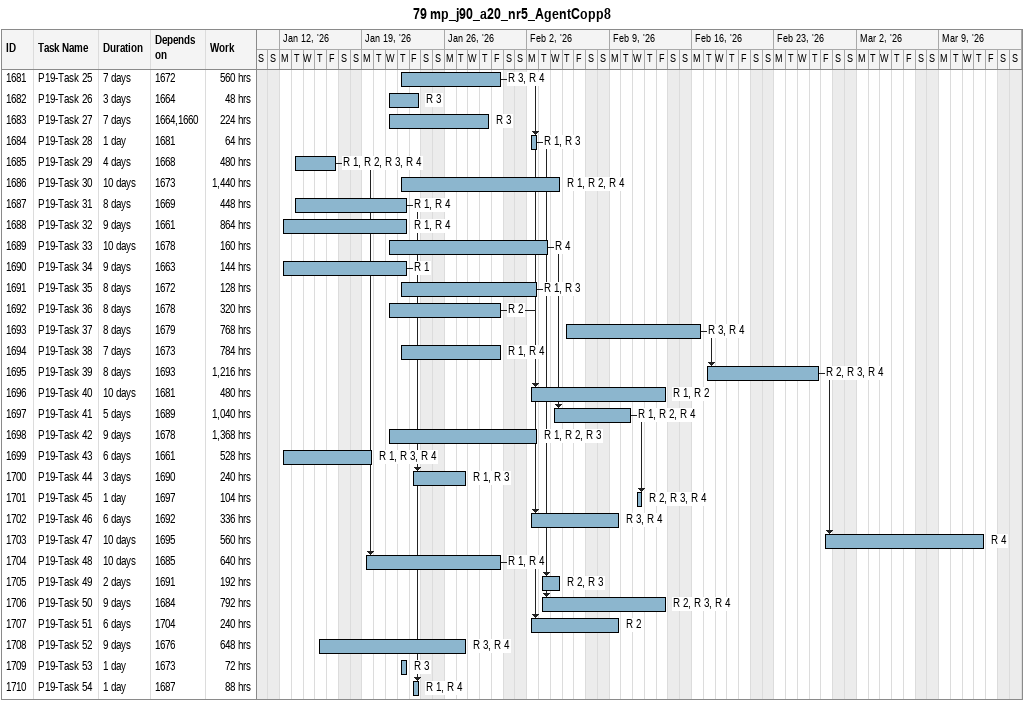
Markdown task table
79 mp_j90_a20_nr5_AgentCopp8

| ID | Task | Duration | Start | Finish | Predecessors | Resources | Work (h) |
|---|---|---|---|---|---|---|---|
| 1681 | P19-Task 25 | 7d | 2026-01-22 | 2026-01-30 | 1672 | R 3, R 4 | 560 |
| 1682 | P19-Task 26 | 3d | 2026-01-21 | 2026-01-23 | 1664 | R 3 | 48 |
| 1683 | P19-Task 27 | 7d | 2026-01-21 | 2026-01-29 | 1664, 1660 | R 3 | 224 |
| 1684 | P19-Task 28 | 1d | 2026-02-02 | 2026-02-02 | 1681 | R 1, R 3 | 64 |
| 1685 | P19-Task 29 | 4d | 2026-01-13 | 2026-01-16 | 1668 | R 1, R 2, R 3, R 4 | 480 |
| 1686 | P19-Task 30 | 10d | 2026-01-22 | 2026-02-04 | 1673 | R 1, R 2, R 4 | 1440 |
| 1687 | P19-Task 31 | 8d | 2026-01-13 | 2026-01-22 | 1669 | R 1, R 4 | 448 |
| 1688 | P19-Task 32 | 9d | 2026-01-12 | 2026-01-22 | 1661 | R 1, R 4 | 864 |
| 1689 | P19-Task 33 | 10d | 2026-01-21 | 2026-02-03 | 1678 | R 4 | 160 |
| 1690 | P19-Task 34 | 9d | 2026-01-12 | 2026-01-22 | 1663 | R 1 | 144 |
| 1691 | P19-Task 35 | 8d | 2026-01-22 | 2026-02-02 | 1672 | R 1, R 3 | 128 |
| 1692 | P19-Task 36 | 8d | 2026-01-21 | 2026-01-30 | 1678 | R 2 | 320 |
| 1693 | P19-Task 37 | 8d | 2026-02-05 | 2026-02-16 | 1679 | R 3, R 4 | 768 |
| 1694 | P19-Task 38 | 7d | 2026-01-22 | 2026-01-30 | 1673 | R 1, R 4 | 784 |
| 1695 | P19-Task 39 | 8d | 2026-02-17 | 2026-02-26 | 1693 | R 2, R 3, R 4 | 1216 |
| 1696 | P19-Task 40 | 10d | 2026-02-02 | 2026-02-13 | 1681 | R 1, R 2 | 480 |
| 1697 | P19-Task 41 | 5d | 2026-02-04 | 2026-02-10 | 1689 | R 1, R 2, R 4 | 1040 |
| 1698 | P19-Task 42 | 9d | 2026-01-21 | 2026-02-02 | 1678 | R 1, R 2, R 3 | 1368 |
| 1699 | P19-Task 43 | 6d | 2026-01-12 | 2026-01-19 | 1661 | R 1, R 3, R 4 | 528 |
| 1700 | P19-Task 44 | 3d | 2026-01-23 | 2026-01-27 | 1690 | R 1, R 3 | 240 |
| 1701 | P19-Task 45 | 1d | 2026-02-11 | 2026-02-11 | 1697 | R 2, R 3, R 4 | 104 |
| 1702 | P19-Task 46 | 6d | 2026-02-02 | 2026-02-09 | 1692 | R 3, R 4 | 336 |
| 1703 | P19-Task 47 | 10d | 2026-02-27 | 2026-03-12 | 1695 | R 4 | 560 |
| 1704 | P19-Task 48 | 10d | 2026-01-19 | 2026-01-30 | 1685 | R 1, R 4 | 640 |
| 1705 | P19-Task 49 | 2d | 2026-02-03 | 2026-02-04 | 1691 | R 2, R 3 | 192 |
| 1706 | P19-Task 50 | 9d | 2026-02-03 | 2026-02-13 | 1684 | R 2, R 3, R 4 | 792 |
| 1707 | P19-Task 51 | 6d | 2026-02-02 | 2026-02-09 | 1704 | R 2 | 240 |
| 1708 | P19-Task 52 | 9d | 2026-01-15 | 2026-01-27 | 1676 | R 3, R 4 | 648 |
| 1709 | P19-Task 53 | 1d | 2026-01-22 | 2026-01-22 | 1673 | R 3 | 72 |
| 1710 | P19-Task 54 | 1d | 2026-01-23 | 2026-01-23 | 1687 | R 1, R 4 | 88 |
